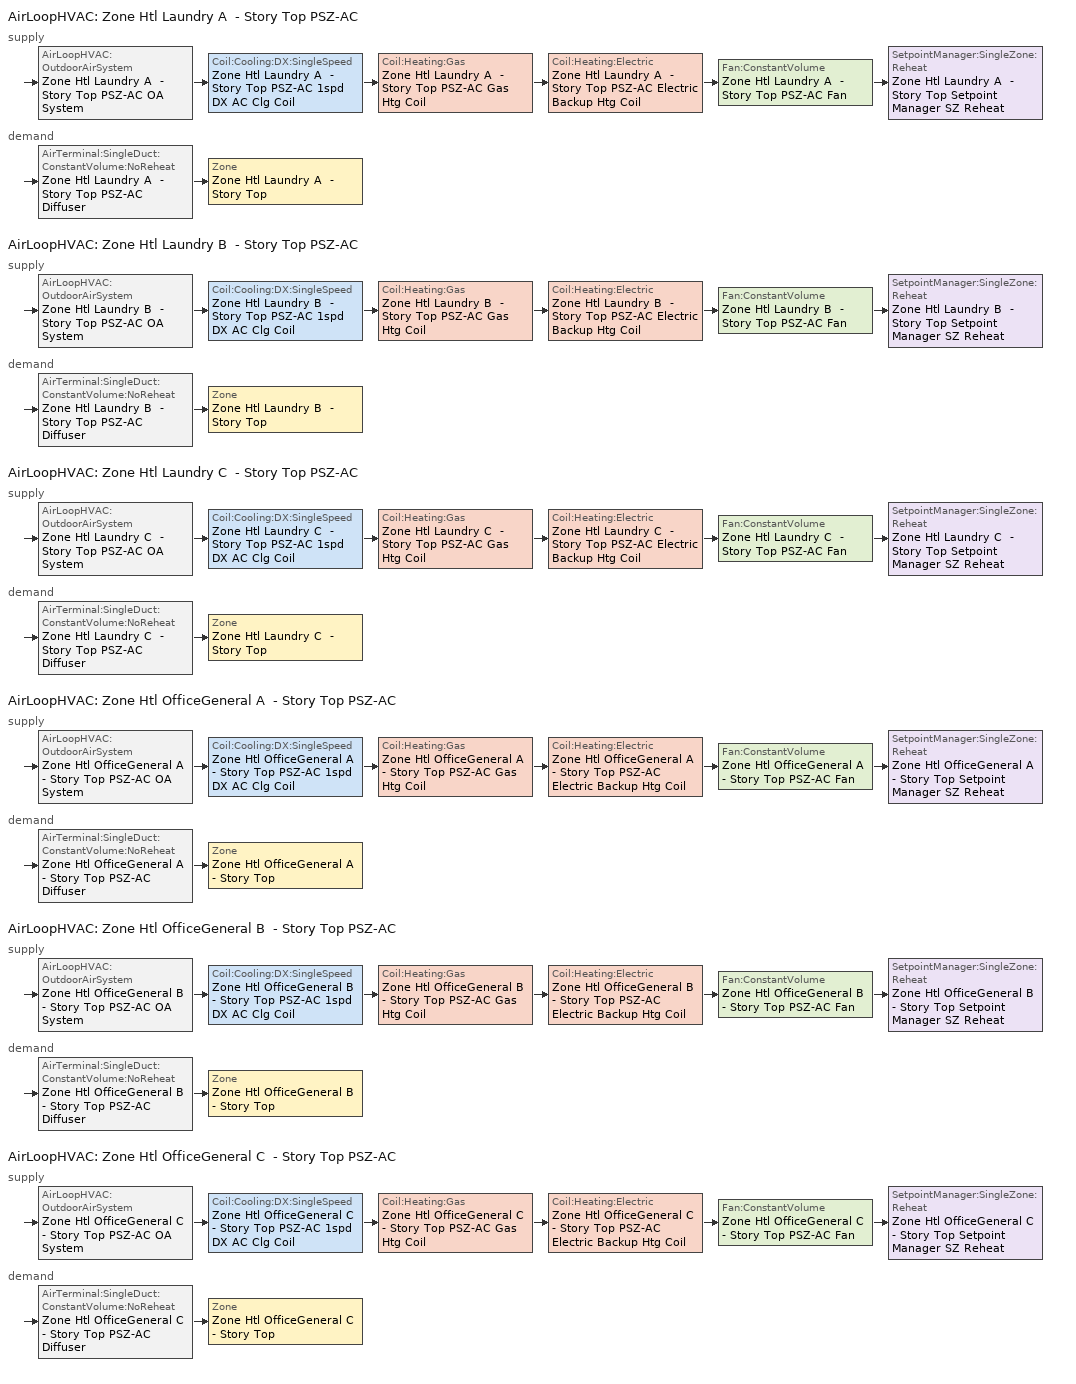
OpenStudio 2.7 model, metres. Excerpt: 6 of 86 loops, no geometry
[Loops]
AirLoopHVAC 'Zone Htl Laundry A  - Story Top PSZ-AC'
 supply: AirLoopHVAC:OutdoorAirSystem 'Zone Htl Laundry A  - Story Top PSZ-AC OA System' > Coil:Cooling:DX:SingleSpeed 'Zone Htl Laundry A  - Story Top PSZ-AC 1spd DX AC Clg Coil' > Coil:Heating:Gas 'Zone Htl Laundry A  - Story Top PSZ-AC Gas Htg Coil' > Coil:Heating:Electric 'Zone Htl Laundry A  - Story Top PSZ-AC Electric Backup Htg Coil' > Fan:ConstantVolume 'Zone Htl Laundry A  - Story Top PSZ-AC Fan' > SetpointManager:SingleZone:Reheat 'Zone Htl Laundry A  - Story Top Setpoint Manager SZ Reheat'
 demand: AirTerminal:SingleDuct:ConstantVolume:NoReheat 'Zone Htl Laundry A  - Story Top PSZ-AC Diffuser' > Zone 'Zone Htl Laundry A  - Story Top'
AirLoopHVAC 'Zone Htl Laundry B  - Story Top PSZ-AC'
 supply: AirLoopHVAC:OutdoorAirSystem 'Zone Htl Laundry B  - Story Top PSZ-AC OA System' > Coil:Cooling:DX:SingleSpeed 'Zone Htl Laundry B  - Story Top PSZ-AC 1spd DX AC Clg Coil' > Coil:Heating:Gas 'Zone Htl Laundry B  - Story Top PSZ-AC Gas Htg Coil' > Coil:Heating:Electric 'Zone Htl Laundry B  - Story Top PSZ-AC Electric Backup Htg Coil' > Fan:ConstantVolume 'Zone Htl Laundry B  - Story Top PSZ-AC Fan' > SetpointManager:SingleZone:Reheat 'Zone Htl Laundry B  - Story Top Setpoint Manager SZ Reheat'
 demand: AirTerminal:SingleDuct:ConstantVolume:NoReheat 'Zone Htl Laundry B  - Story Top PSZ-AC Diffuser' > Zone 'Zone Htl Laundry B  - Story Top'
AirLoopHVAC 'Zone Htl Laundry C  - Story Top PSZ-AC'
 supply: AirLoopHVAC:OutdoorAirSystem 'Zone Htl Laundry C  - Story Top PSZ-AC OA System' > Coil:Cooling:DX:SingleSpeed 'Zone Htl Laundry C  - Story Top PSZ-AC 1spd DX AC Clg Coil' > Coil:Heating:Gas 'Zone Htl Laundry C  - Story Top PSZ-AC Gas Htg Coil' > Coil:Heating:Electric 'Zone Htl Laundry C  - Story Top PSZ-AC Electric Backup Htg Coil' > Fan:ConstantVolume 'Zone Htl Laundry C  - Story Top PSZ-AC Fan' > SetpointManager:SingleZone:Reheat 'Zone Htl Laundry C  - Story Top Setpoint Manager SZ Reheat'
 demand: AirTerminal:SingleDuct:ConstantVolume:NoReheat 'Zone Htl Laundry C  - Story Top PSZ-AC Diffuser' > Zone 'Zone Htl Laundry C  - Story Top'
AirLoopHVAC 'Zone Htl OfficeGeneral A  - Story Top PSZ-AC'
 supply: AirLoopHVAC:OutdoorAirSystem 'Zone Htl OfficeGeneral A  - Story Top PSZ-AC OA System' > Coil:Cooling:DX:SingleSpeed 'Zone Htl OfficeGeneral A  - Story Top PSZ-AC 1spd DX AC Clg Coil' > Coil:Heating:Gas 'Zone Htl OfficeGeneral A  - Story Top PSZ-AC Gas Htg Coil' > Coil:Heating:Electric 'Zone Htl OfficeGeneral A  - Story Top PSZ-AC Electric Backup Htg Coil' > Fan:ConstantVolume 'Zone Htl OfficeGeneral A  - Story Top PSZ-AC Fan' > SetpointManager:SingleZone:Reheat 'Zone Htl OfficeGeneral A  - Story Top Setpoint Manager SZ Reheat'
 demand: AirTerminal:SingleDuct:ConstantVolume:NoReheat 'Zone Htl OfficeGeneral A  - Story Top PSZ-AC Diffuser' > Zone 'Zone Htl OfficeGeneral A  - Story Top'
AirLoopHVAC 'Zone Htl OfficeGeneral B  - Story Top PSZ-AC'
 supply: AirLoopHVAC:OutdoorAirSystem 'Zone Htl OfficeGeneral B  - Story Top PSZ-AC OA System' > Coil:Cooling:DX:SingleSpeed 'Zone Htl OfficeGeneral B  - Story Top PSZ-AC 1spd DX AC Clg Coil' > Coil:Heating:Gas 'Zone Htl OfficeGeneral B  - Story Top PSZ-AC Gas Htg Coil' > Coil:Heating:Electric 'Zone Htl OfficeGeneral B  - Story Top PSZ-AC Electric Backup Htg Coil' > Fan:ConstantVolume 'Zone Htl OfficeGeneral B  - Story Top PSZ-AC Fan' > SetpointManager:SingleZone:Reheat 'Zone Htl OfficeGeneral B  - Story Top Setpoint Manager SZ Reheat'
 demand: AirTerminal:SingleDuct:ConstantVolume:NoReheat 'Zone Htl OfficeGeneral B  - Story Top PSZ-AC Diffuser' > Zone 'Zone Htl OfficeGeneral B  - Story Top'
AirLoopHVAC 'Zone Htl OfficeGeneral C  - Story Top PSZ-AC'
 supply: AirLoopHVAC:OutdoorAirSystem 'Zone Htl OfficeGeneral C  - Story Top PSZ-AC OA System' > Coil:Cooling:DX:SingleSpeed 'Zone Htl OfficeGeneral C  - Story Top PSZ-AC 1spd DX AC Clg Coil' > Coil:Heating:Gas 'Zone Htl OfficeGeneral C  - Story Top PSZ-AC Gas Htg Coil' > Coil:Heating:Electric 'Zone Htl OfficeGeneral C  - Story Top PSZ-AC Electric Backup Htg Coil' > Fan:ConstantVolume 'Zone Htl OfficeGeneral C  - Story Top PSZ-AC Fan' > SetpointManager:SingleZone:Reheat 'Zone Htl OfficeGeneral C  - Story Top Setpoint Manager SZ Reheat'
 demand: AirTerminal:SingleDuct:ConstantVolume:NoReheat 'Zone Htl OfficeGeneral C  - Story Top PSZ-AC Diffuser' > Zone 'Zone Htl OfficeGeneral C  - Story Top'
[Sizing:Zone] Zone Cooling Design Supply Air Temperature Input Method=SupplyAirTemperature; Zone Cooling Design Supply Air Temperature {C}=12.7778; Zone Cooling Design Supply Air Temperature Difference {deltaC}=11.11; Zone Heating Design Supply Air Temperature Input Method=SupplyAirTemperature; Zone Heating Design Supply Air Temperature {C}=50; Zone Heating Design Supply Air Temperature Difference {deltaC}=11.11; Zone Cooling Design Supply Air Humidity Ratio {kg-H2O/kg-air}=0.0085; Zone Heating Design Supply Air Humidity Ratio {kg-H2O/kg-air}=0.008; Cooling Design Air Flow Method=DesignDay; Heating Design Air Flow Method=DesignDay; Account for Dedicated Outdoor Air System=No; Dedicated Outdoor Air System Control Strategy=NeutralSupplyAir; Dedicated Outdoor Air Low Setpoint Temperature for Design {C}=autosize; Dedicated Outdoor Air High Setpoint Temperature for Design {C}=autosize
Zone Htl OfficeGeneral A  - Story Top; Zone Htl OfficeGeneral B  - Story Top; Zone Htl OfficeGeneral C  - Story Top; Zone Htl Laundry A  - Story Top; Zone Htl Laundry B  - Story Top; Zone Htl Laundry C  - Story Top
[Zone equipment]
Zone Htl OfficeGeneral A  - Story Top: Zone Htl OfficeGeneral A  - Story Top PSZ-AC Diffuser
Zone Htl OfficeGeneral B  - Story Top: Zone Htl OfficeGeneral B  - Story Top PSZ-AC Diffuser
Zone Htl OfficeGeneral C  - Story Top: Zone Htl OfficeGeneral C  - Story Top PSZ-AC Diffuser
Zone Htl Laundry A  - Story Top: Zone Htl Laundry A  - Story Top Exhaust Fan, Zone Htl Laundry A  - Story Top PSZ-AC Diffuser
Zone Htl Laundry B  - Story Top: Zone Htl Laundry B  - Story Top Exhaust Fan, Zone Htl Laundry B  - Story Top PSZ-AC Diffuser
Zone Htl Laundry C  - Story Top: Zone Htl Laundry C  - Story Top Exhaust Fan, Zone Htl Laundry C  - Story Top PSZ-AC Diffuser
[Fan:ZoneExhaust] Availability Schedule=D_Htl_All_Fan_Yr; Fan Total Efficiency=0.429; Pressure Rise {Pa}=124.544; System Availability Manager Coupling Mode=Decoupled
Name | Maximum Flow Rate {m3/s}
Zone Htl Laundry A  - Story Top Exhaust Fan; Zone Htl Laundry C  - Story Top Exhaust Fan | 0.0229507
Zone Htl Laundry B  - Story Top Exhaust Fan | 0.115413
[AirLoopHVAC] Availability Schedule=Always On Discrete; Design Supply Air Flow Rate {m3/s}=AutoSize
Zone Htl Laundry A  - Story Top PSZ-AC; Zone Htl Laundry B  - Story Top PSZ-AC; Zone Htl Laundry C  - Story Top PSZ-AC; Zone Htl OfficeGeneral A  - Story Top PSZ-AC; Zone Htl OfficeGeneral B  - Story Top PSZ-AC; Zone Htl OfficeGeneral C  - Story Top PSZ-AC
[Sizing:System] Type of Load to Size On=Sensible; Design Outdoor Air Flow Rate {m3/s}=Autosize; Central Heating Maximum System Air Flow Ratio=1; Preheat Design Temperature {C}=7.22222; Preheat Design Humidity Ratio {kg-H2O/kg-Air}=0.008; Precool Design Temperature {C}=12.7778; Precool Design Humidity Ratio {kg-H2O/kg-Air}=0.008; Central Cooling Design Supply Air Temperature {C}=12.7778; Central Heating Design Supply Air Temperature {C}=50; Sizing Option=Coincident; 100% Outdoor Air in Cooling=No; 100% Outdoor Air in Heating=No; Central Cooling Design Supply Air Humidity Ratio {kg-H2O/kg-Air}=0.0085; Central Heating Design Supply Air Humidity Ratio {kg-H2O/kg-Air}=0.008; Cooling Design Air Flow Method=DesignDay; Cooling Design Air Flow Rate {m3/s}=0; Heating Design Air Flow Method=DesignDay; Heating Design Air Flow Rate {m3/s}=0; System Outdoor Air Method=ZoneSum; Zone Maximum Outdoor Air Fraction=1; Cooling Supply Air Flow Rate Per Floor Area {m3/s-m2}=0.00996765; Cooling Fraction of Autosized Cooling Supply Air Flow Rate=1; Cooling Supply Air Flow Rate Per Unit Cooling Capacity {m3/s-W}=3.94755e-05; Heating Supply Air Flow Rate Per Floor Area {m3/s-m2}=0.00996765; Heating Fraction of Autosized Heating Supply Air Flow Rate=1; Heating Fraction of Autosized Cooling Supply Air Flow Rate=1; Heating Supply Air Flow Rate Per Unit Heating Capacity {m3/s-W}=3.15882e-05; Cooling Design Capacity Method=CoolingDesignCapacity; Cooling Design Capacity {W}=autosize; Cooling Design Capacity Per Floor Area {W/m2}=234.7; Fraction of Autosized Cooling Design Capacity=1; Heating Design Capacity Method=HeatingDesignCapacity; Heating Design Capacity {W}=autosize; Heating Design Capacity Per Floor Area {W/m2}=157; Fraction of Autosized Heating Design Capacity=1; Central Cooling Capacity Control Method=OnOff
Zone Htl Laundry A  - Story Top PSZ-AC; Zone Htl Laundry B  - Story Top PSZ-AC; Zone Htl Laundry C  - Story Top PSZ-AC; Zone Htl OfficeGeneral A  - Story Top PSZ-AC; Zone Htl OfficeGeneral B  - Story Top PSZ-AC; Zone Htl OfficeGeneral C  - Story Top PSZ-AC
[Controller:OutdoorAir] Minimum Outdoor Air Flow Rate {m3/s}=0; Maximum Outdoor Air Flow Rate {m3/s}=Autosize; Economizer Control Type=NoEconomizer; Economizer Control Action Type=ModulateFlow; Economizer Maximum Limit Dry-Bulb Temperature {C}=28; Economizer Maximum Limit Enthalpy {J/kg}=64000; Lockout Type=NoLockout; Minimum Limit Type=FixedMinimum; Minimum Outdoor Air Schedule=Always On Discrete; High Humidity Control=No; Heat Recovery Bypass Control Type=BypassWhenWithinEconomizerLimits
Name | Controller Mechanical Ventilation
Zone Htl Laundry A  - Story Top PSZ-AC OA System Controller | Controller Mechanical Ventilation 72
Zone Htl Laundry B  - Story Top PSZ-AC OA System Controller | Controller Mechanical Ventilation 73
Zone Htl Laundry C  - Story Top PSZ-AC OA System Controller | Controller Mechanical Ventilation 74
Zone Htl OfficeGeneral A  - Story Top PSZ-AC OA System Controller | Controller Mechanical Ventilation 75
Zone Htl OfficeGeneral B  - Story Top PSZ-AC OA System Controller | Controller Mechanical Ventilation 76
Zone Htl OfficeGeneral C  - Story Top PSZ-AC OA System Controller | Controller Mechanical Ventilation 77
[Controller:MechanicalVentilation] Availability Schedule=Always On Discrete; System Outdoor Air Method=ZoneSum
Controller Mechanical Ventilation 72; Controller Mechanical Ventilation 73; Controller Mechanical Ventilation 74; Controller Mechanical Ventilation 75; Controller Mechanical Ventilation 76; Controller Mechanical Ventilation 77
[AirLoopHVAC:OutdoorAirSystem]
Name | Controller
Zone Htl Laundry A  - Story Top PSZ-AC OA System | Zone Htl Laundry A  - Story Top PSZ-AC OA System Controller
Zone Htl Laundry B  - Story Top PSZ-AC OA System | Zone Htl Laundry B  - Story Top PSZ-AC OA System Controller
Zone Htl Laundry C  - Story Top PSZ-AC OA System | Zone Htl Laundry C  - Story Top PSZ-AC OA System Controller
Zone Htl OfficeGeneral A  - Story Top PSZ-AC OA System | Zone Htl OfficeGeneral A  - Story Top PSZ-AC OA System Controller
Zone Htl OfficeGeneral B  - Story Top PSZ-AC OA System | Zone Htl OfficeGeneral B  - Story Top PSZ-AC OA System Controller
Zone Htl OfficeGeneral C  - Story Top PSZ-AC OA System | Zone Htl OfficeGeneral C  - Story Top PSZ-AC OA System Controller
[SetpointManager:SingleZone:Reheat] Minimum Supply Air Temperature {C}=12.7778; Maximum Supply Air Temperature {C}=50
Name | Control Zone | Setpoint Node or NodeList
Zone Htl Laundry A  - Story Top Setpoint Manager SZ Reheat | Zone Htl Laundry A  - Story Top | Zone Htl Laundry A  - Story Top PSZ-AC Supply Outlet Node
Zone Htl Laundry B  - Story Top Setpoint Manager SZ Reheat | Zone Htl Laundry B  - Story Top | Zone Htl Laundry B  - Story Top PSZ-AC Supply Outlet Node
Zone Htl Laundry C  - Story Top Setpoint Manager SZ Reheat | Zone Htl Laundry C  - Story Top | Zone Htl Laundry C  - Story Top PSZ-AC Supply Outlet Node
Zone Htl OfficeGeneral A  - Story Top Setpoint Manager SZ Reheat | Zone Htl OfficeGeneral A  - Story Top | Zone Htl OfficeGeneral A  - Story Top PSZ-AC Supply Outlet Node
Zone Htl OfficeGeneral B  - Story Top Setpoint Manager SZ Reheat | Zone Htl OfficeGeneral B  - Story Top | Zone Htl OfficeGeneral B  - Story Top PSZ-AC Supply Outlet Node
Zone Htl OfficeGeneral C  - Story Top Setpoint Manager SZ Reheat | Zone Htl OfficeGeneral C  - Story Top | Zone Htl OfficeGeneral C  - Story Top PSZ-AC Supply Outlet Node
[Fan:ConstantVolume] Availability Schedule=Always On Discrete; Fan Total Efficiency=0.54; Pressure Rise {Pa}=622.722; Maximum Flow Rate {m3/s}=AutoSize; Motor Efficiency=0.9; Motor In Airstream Fraction=1
Zone Htl Laundry A  - Story Top PSZ-AC Fan; Zone Htl Laundry B  - Story Top PSZ-AC Fan; Zone Htl Laundry C  - Story Top PSZ-AC Fan; Zone Htl OfficeGeneral A  - Story Top PSZ-AC Fan; Zone Htl OfficeGeneral B  - Story Top PSZ-AC Fan; Zone Htl OfficeGeneral C  - Story Top PSZ-AC Fan
[Coil:Heating:Gas] Availability Schedule=Always On Discrete; Gas Burner Efficiency=0.8; Nominal Capacity {W}=AutoSize; Parasitic Electric Load {W}=0; Parasitic Gas Load {W}=0
Zone Htl Laundry A  - Story Top PSZ-AC Gas Htg Coil; Zone Htl Laundry B  - Story Top PSZ-AC Gas Htg Coil; Zone Htl Laundry C  - Story Top PSZ-AC Gas Htg Coil; Zone Htl OfficeGeneral A  - Story Top PSZ-AC Gas Htg Coil; Zone Htl OfficeGeneral B  - Story Top PSZ-AC Gas Htg Coil; Zone Htl OfficeGeneral C  - Story Top PSZ-AC Gas Htg Coil
[Coil:Heating:Electric] Availability Schedule=Always On Discrete; Efficiency=1
Zone Htl Laundry A  - Story Top PSZ-AC Electric Backup Htg Coil; Zone Htl Laundry B  - Story Top PSZ-AC Electric Backup Htg Coil; Zone Htl Laundry C  - Story Top PSZ-AC Electric Backup Htg Coil; Zone Htl OfficeGeneral A  - Story Top PSZ-AC Electric Backup Htg Coil; Zone Htl OfficeGeneral B  - Story Top PSZ-AC Electric Backup Htg Coil; Zone Htl OfficeGeneral C  - Story Top PSZ-AC Electric Backup Htg Coil
[Coil:Cooling:DX:SingleSpeed] Availability Schedule=Always On Discrete; Rated Total Cooling Capacity {W}=autosize; Rated Sensible Heat Ratio=autosize; Rated COP {W/W}=3; Rated Air Flow Rate {m3/s}=autosize; Rated Evaporator Fan Power Per Volume Flow Rate {W/(m3/s)}=773.3; Condenser Type=AirCooled; Evaporative Condenser Effectiveness=0; Evaporative Condenser Air Flow Rate {m3/s}=Autosize; Evaporative Condenser Pump Rated Power Consumption {W}=Autosize; Crankcase Heater Capacity {W}=0; Maximum Outdoor Dry-Bulb Temperature for Crankcase Heater Operation {C}=0; Basin Heater Capacity {W/K}=0; Basin Heater Setpoint Temperature {C}=10
Name | Total Cooling Capacity Function of Temperature Curve | Total Cooling Capacity Function of Flow Fraction Curve | Energy Input Ratio Function of Temperature Curve | Energy Input Ratio Function of Flow Fraction Curve | Part Load Fraction Correlation Curve
Zone Htl Laundry A  - Story Top PSZ-AC 1spd DX AC Clg Coil | Curve Biquadratic 289 | Curve Quadratic 431 | Curve Biquadratic 290 | Curve Quadratic 432 | Curve Quadratic 433
Zone Htl Laundry B  - Story Top PSZ-AC 1spd DX AC Clg Coil | Curve Biquadratic 293 | Curve Quadratic 437 | Curve Biquadratic 294 | Curve Quadratic 438 | Curve Quadratic 439
Zone Htl Laundry C  - Story Top PSZ-AC 1spd DX AC Clg Coil | Curve Biquadratic 297 | Curve Quadratic 443 | Curve Biquadratic 298 | Curve Quadratic 444 | Curve Quadratic 445
Zone Htl OfficeGeneral A  - Story Top PSZ-AC 1spd DX AC Clg Coil | Curve Biquadratic 301 | Curve Quadratic 449 | Curve Biquadratic 302 | Curve Quadratic 450 | Curve Quadratic 451
Zone Htl OfficeGeneral B  - Story Top PSZ-AC 1spd DX AC Clg Coil | Curve Biquadratic 305 | Curve Quadratic 455 | Curve Biquadratic 306 | Curve Quadratic 456 | Curve Quadratic 457
Zone Htl OfficeGeneral C  - Story Top PSZ-AC 1spd DX AC Clg Coil | Curve Biquadratic 309 | Curve Quadratic 461 | Curve Biquadratic 310 | Curve Quadratic 462 | Curve Quadratic 463
[AirTerminal:SingleDuct:ConstantVolume:NoReheat] Availability Schedule=Always On Discrete; Maximum Air Flow Rate {m3/s}=AutoSize
Zone Htl Laundry A  - Story Top PSZ-AC Diffuser; Zone Htl Laundry B  - Story Top PSZ-AC Diffuser; Zone Htl Laundry C  - Story Top PSZ-AC Diffuser; Zone Htl OfficeGeneral A  - Story Top PSZ-AC Diffuser; Zone Htl OfficeGeneral B  - Story Top PSZ-AC Diffuser; Zone Htl OfficeGeneral C  - Story Top PSZ-AC Diffuser
[Schedule:Ruleset]
D_Htl_All_Fan_Yr: Default Day Schedule=D_Htl_All_Fan_Yr Default; Summer Design Day Schedule=D_Htl_All_Fan_Yr Summer Design Day; Winter Design Day Schedule=D_Htl_All_Fan_Yr Winter Design Day
[Schedule:Day]
D_Htl_All_Fan_Yr Default; D_Htl_All_Fan_Yr Winter Design Day; D_Htl_All_Fan_Yr Summer Design Day: 5, 0, 0, 23, 0, 1, 24, 0, 0
[Schedule:Constant]
Always On Discrete: Value=1
[Curve:Biquadratic] Minimum Value of x=-100; Maximum Value of x=100; Minimum Value of y=-100; Maximum Value of y=100
Name | Coefficient1 Constant | Coefficient2 x | Coefficient3 x**2 | Coefficient4 y | Coefficient5 y**2 | Coefficient6 x*y
Curve Biquadratic 289; Curve Biquadratic 293; Curve Biquadratic 297; Curve Biquadratic 301; Curve Biquadratic 305; Curve Biquadratic 309 | 0.971212 | -0.0152755 | 0.00144345 | -0.00039321 | -6.8364e-06 | -0.000290596
Curve Biquadratic 290; Curve Biquadratic 294; Curve Biquadratic 298; Curve Biquadratic 302; Curve Biquadratic 306; Curve Biquadratic 310 | 0.286871 | 0.0239022 | -0.000810648 | 0.0134585 | 0.000338936 | -0.000487004
[Curve:Quadratic]
Name | Coefficient1 Constant | Coefficient2 x | Coefficient3 x**2 | Minimum Value of x | Maximum Value of x | Minimum Curve Output | Maximum Curve Output
Curve Quadratic 431; Curve Quadratic 432; Curve Quadratic 437; Curve Quadratic 438; Curve Quadratic 443; Curve Quadratic 444; Curve Quadratic 449; Curve Quadratic 450; Curve Quadratic 455; Curve Quadratic 456; Curve Quadratic 461; Curve Quadratic 462 | 1 | 0 | 0 | -100 | 100
Curve Quadratic 433; Curve Quadratic 439; Curve Quadratic 445; Curve Quadratic 451; Curve Quadratic 457; Curve Quadratic 463 | 0.909496 | 0.0986477 | -0.00819488 | 0 | 1 | 0.7 | 1
